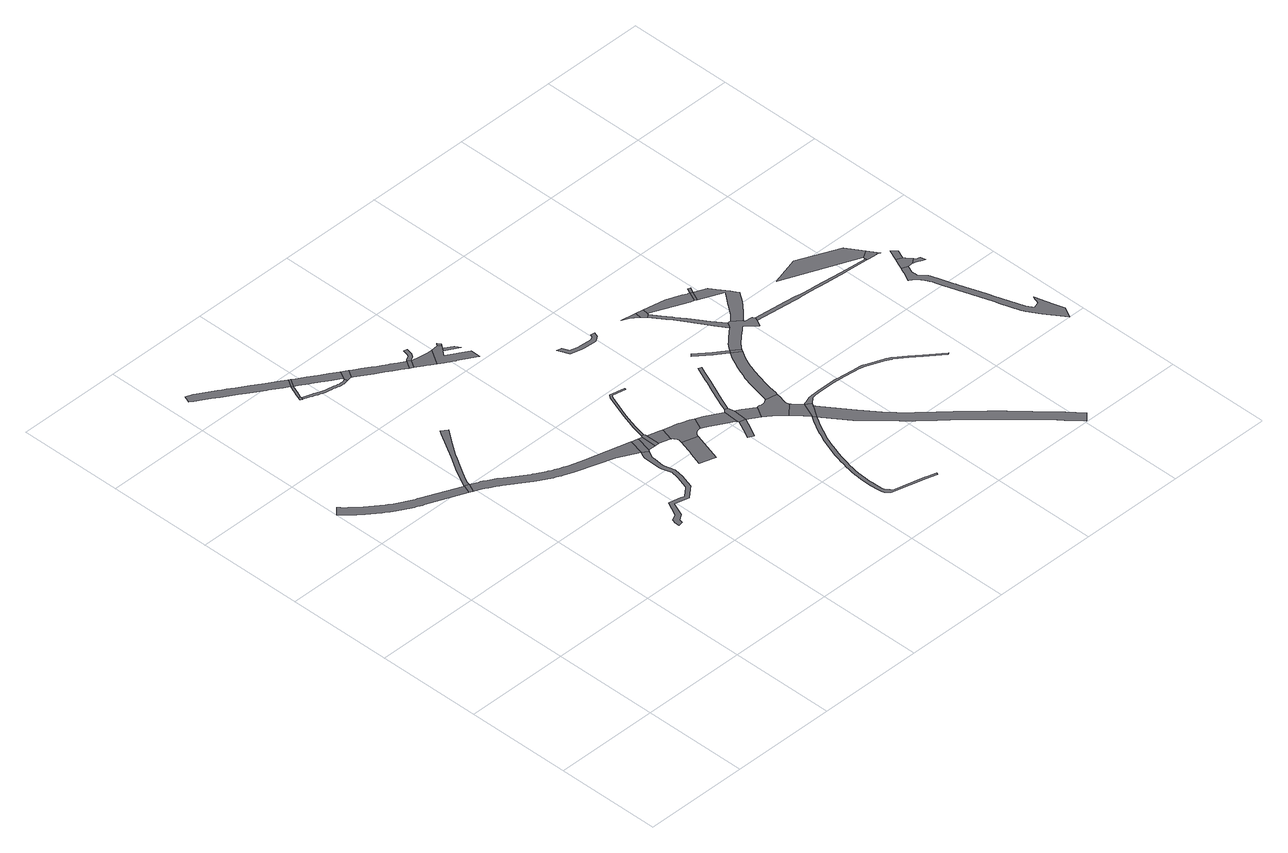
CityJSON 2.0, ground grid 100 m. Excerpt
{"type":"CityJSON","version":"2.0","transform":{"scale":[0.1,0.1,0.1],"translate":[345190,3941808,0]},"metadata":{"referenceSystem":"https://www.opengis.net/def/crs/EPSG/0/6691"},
"CityObjects":{
"road1":{"type":"Road","attributes":{"function":"3","RoadStructureAttribute.sectionType":"1"},"geometry":[{"type":"MultiSurface","lod":"1","boundaries":[[[0,1,2,3,4,5,6,7,8,9,10,11,12,13,14,15,16,17,18,19,20,21,22,23,24,25,26,27,28,29,30,31,32,33,34,35,36,37,38,39,40,41,42,43,44,45,46,47,48,49,50,51,52,53,54,55,56,57,58,59,60,61,62,63,64,65,66]]]}]},
"road2":{"type":"Road","geometry":[{"type":"MultiSurface","lod":"1","boundaries":[[[31,30,67,68]]]}]},
"road3":{"type":"Road","attributes":{"RoadStructureAttribute.sectionType":"1"},"geometry":[{"type":"MultiSurface","lod":"1","boundaries":[[[69,70,71,72,73,74,75,76,77,78,79,80,81,82,83,84,85,86,87,88,89,90,91,92,93,94]]]}]},
"road4":{"type":"Road","attributes":{"RoadStructureAttribute.sectionType":"1"},"geometry":[{"type":"MultiSurface","lod":"1","boundaries":[[[95,96,97,98,99,100,101,102,103,104,105,106,107,108,109,110,31,68]]]}]},
"road5":{"type":"Road","geometry":[{"type":"MultiSurface","lod":"1","boundaries":[[[111,112,113,114,115,116]]]}]},
"road6":{"type":"Road","geometry":[{"type":"MultiSurface","lod":"1","boundaries":[[[69,94,117,118]]]}]},
"road7":{"type":"Road","attributes":{"function":"3","RoadStructureAttribute.sectionType":"1"},"geometry":[{"type":"MultiSurface","lod":"1","boundaries":[[[67,119,120,121,122,123,124,125,126,127,128,129,130,131,132,133,134,135,136,137,138,139,140,141,142,143,144,145,146,147,148,149,150,151,152,153,154,155,156,157,158,159,160,161,162,163,164,165,166,167,168,169,170,171,172,173,174,175,176,177,178,179,180,181,182,68]]]}]},
"road8":{"type":"Road","attributes":{"RoadStructureAttribute.sectionType":"1"},"geometry":[{"type":"MultiSurface","lod":"1","boundaries":[[[183,184,185,186,187,188,189,190,191,192,193,194,195,196,197,198,199,200,201,202,203,204,205,206,207,208,209,210,211,212,213,214,215,216,217,218,219,220,221,222,223,224,225,226,227,228,229,230,116,115]]]}]},
"road9":{"type":"Road","attributes":{"function":"3","RoadStructureAttribute.sectionType":"1"},"geometry":[{"type":"MultiSurface","lod":"1","boundaries":[[[231,232,233,234,235,236,237,118,117,94,238,239,240,112,111,241,242,243,117,244,245,246,247,248,249,250,251]]]}]},
"road10":{"type":"Road","attributes":{"RoadStructureAttribute.sectionType":"1"},"geometry":[{"type":"MultiSurface","lod":"1","boundaries":[[[148,252,253,254,255,256,257,258,259,260,261,262,263,264,265,266,267,268,269,270,271,272,273,274,275,276,277,278,279,280,281,282,283,284,285,286]]]}]},
"road11":{"type":"Road","geometry":[{"type":"MultiSurface","lod":"1","boundaries":[[[231,251,287,288,289,290,206,205,291,292,293,294,295]]]}]},
"road12":{"type":"Road","attributes":{"function":"3","RoadStructureAttribute.sectionType":"1"},"geometry":[{"type":"MultiSurface","lod":"1","boundaries":[[[294,296,297,298,299,300,301,302,303,304,305,306,307,308,309,310,311,312,313,295]]]}]},
"road13":{"type":"Road","geometry":[{"type":"MultiSurface","lod":"1","boundaries":[[[149,148,286,314,315]]]}]},
"road14":{"type":"Road","geometry":[{"type":"MultiSurface","lod":"1","boundaries":[[[303,316,317,318,319,304]]]}]},
"road15":{"type":"Road","attributes":{"function":"3","RoadStructureAttribute.sectionType":"1"},"geometry":[{"type":"MultiSurface","lod":"1","boundaries":[[[314,320,321,322,315]]]}]},
"road16":{"type":"Road","geometry":[{"type":"MultiSurface","lod":"1","boundaries":[[[323,324,325,326,327,328,329,330,321,320]]]}]},
"road17":{"type":"Road","geometry":[{"type":"MultiSurface","lod":"1","boundaries":[[[317,331,332,333,334,335,336,337,338,339,340,341,342,343,318]]]}]},
"road18":{"type":"Road","attributes":{"function":"3","RoadStructureAttribute.sectionType":"1"},"geometry":[{"type":"MultiSurface","lod":"1","boundaries":[[[344,345,346,347,348,349,317,316,350,351,352,353,354,355]]]}]},
"road19":{"type":"Road","attributes":{"RoadStructureAttribute.sectionType":"1"},"geometry":[{"type":"MultiSurface","lod":"1","boundaries":[[[356,357,358,359,360,361,362]]]}]},
"road20":{"type":"Road","attributes":{"function":"3","RoadStructureAttribute.sectionType":"1"},"geometry":[{"type":"MultiSurface","lod":"1","boundaries":[[[363,364,365,366,324,323]]]}]},
"road21":{"type":"Road","geometry":[{"type":"MultiSurface","lod":"1","boundaries":[[[354,367,368,369,370,371,372,373,374,375,376,377,378,379,380,381,382,383,384,385,386,387,388,389,390,391,355]]]}]},
"road22":{"type":"Road","geometry":[{"type":"MultiSurface","lod":"1","boundaries":[[[392,393,394,395,396,397,398,399,400,401,402,403,404,405,406,407,408,409,410,411,412,413,414,415,416,417,418,419,420,421,422,423,424,425,426,427,428,429,430,365,364,431,432,433,434,435,436,437,438,439,440,441,356,362]]]}]},
"road23":{"type":"Road","attributes":{"RoadStructureAttribute.sectionType":"1"},"geometry":[{"type":"MultiSurface","lod":"1","boundaries":[[[442,443,444,445,446,447,448,449,450,451,452,453,329,328]]]}]},
"road24":{"type":"Road","geometry":[{"type":"MultiSurface","lod":"1","boundaries":[[[389,454,455,390]]]}]},
"road25":{"type":"Road","attributes":{"RoadStructureAttribute.sectionType":"1"},"geometry":[{"type":"MultiSurface","lod":"1","boundaries":[[[385,456,457,458,386]]]}]},
"road26":{"type":"Road","attributes":{"function":"3","RoadStructureAttribute.sectionType":"1"},"geometry":[{"type":"MultiSurface","lod":"1","boundaries":[[[459,415,414,460,461,462,463,464]]]}]},
"road27":{"type":"Road","geometry":[{"type":"MultiSurface","lod":"1","boundaries":[[[465,466,467,468,469,470,471]]]}]},
"road28":{"type":"Road","geometry":[{"type":"MultiSurface","lod":"1","boundaries":[[[470,472,473,474,464,463,471]]]}]},
"road29":{"type":"Road","attributes":{"RoadStructureAttribute.sectionType":"1"},"geometry":[{"type":"MultiSurface","lod":"1","boundaries":[[[475,476,477,478,479,480,481,482,483,484,485,486,487,488,489,490,491,492,493,494,495,496,497,498,499,500,501,502,503,504,505,506,507,508,509,510,511,512,513,514,515,516,517,518,519,520,521,522,523,524,525,526,527,528,529,530,531,532,533,534,535,536,537,538,539,540,541,542,543,544,545,546,547,548,549]]]}]},
"road30":{"type":"Road","attributes":{"function":"3","RoadStructureAttribute.sectionType":"1"},"geometry":[{"type":"MultiSurface","lod":"1","boundaries":[[[550,551,472,470,552]]]}]},
"road31":{"type":"Road","attributes":{"RoadStructureAttribute.sectionType":"1"},"geometry":[{"type":"MultiSurface","lod":"1","boundaries":[[[553,554,555,556,557,558,559,560,561,562,563,564,565,566,567,568,569,570,571,572,573,574]]]}]},
"road32":{"type":"Road","attributes":{"RoadStructureAttribute.sectionType":"1"},"geometry":[{"type":"MultiSurface","lod":"1","boundaries":[[[575,576,577,578,579,580,581,582,583,584,585,474,473]]]}]},
"road33":{"type":"Road","geometry":[{"type":"MultiSurface","lod":"1","boundaries":[[[586,587,588,589,590,591,592,593,594,595,596,597,598,599,600,601,602,603,604,605,606,607,550,552,608,609,610,611,612,613,614]]]}]},
"road34":{"type":"Road","attributes":{"function":"3","RoadStructureAttribute.sectionType":"1"},"geometry":[{"type":"MultiSurface","lod":"1","boundaries":[[[615,616,617,475,618,619,586,614]]]}]},
"road35":{"type":"Road","geometry":[{"type":"MultiSurface","lod":"1","boundaries":[[[618,475,549,620,621]]]}]},
"road36":{"type":"Road","attributes":{"RoadStructureAttribute.sectionType":"1"},"geometry":[{"type":"MultiSurface","lod":"1","boundaries":[[[622,623,624,625,626,627,628,629,630,631,632,633,634,635,636,637,638,639,640,641,642,643,644,645,646,647,648,649,650,651,652,653,654,655,656,657,658,659,660,661,662,663,664,665,666,667,668,669,670,671,672,673,593,592]]]}]},
"road37":{"type":"Road","attributes":{"RoadStructureAttribute.sectionType":"1"},"geometry":[{"type":"MultiSurface","lod":"1","boundaries":[[[674,675,676,677,678,642]]]}]},
"road38":{"type":"Road","attributes":{"RoadStructureAttribute.sectionType":"1"},"geometry":[{"type":"MultiSurface","lod":"1","boundaries":[[[679,680,681,682,683,684]]]}]},
"road39":{"type":"Road","geometry":[{"type":"MultiSurface","lod":"1","boundaries":[[[641,685,686,674,642]]]}]},
"road40":{"type":"Road","geometry":[{"type":"MultiSurface","lod":"1","boundaries":[[[684,683,687,688,689,690,691,692,693]]]}]},
"road41":{"type":"Road","attributes":{"function":"3","RoadStructureAttribute.sectionType":"1"},"geometry":[{"type":"MultiSurface","lod":"1","boundaries":[[[694,695,696,697,698,699,700,701,702,703,704,705,706,707,708,709,710,711,712,713,714,715,716,717,718,719,720,721,722,723,724,725,726,727,728,729,730,620,549,731,732,733,734,735,736,737,738,739,740,741,742,743,744,745,746,747,748,749,750,751,752,753,754,755,756,757,758,759,760,761,762,763,764,765,766]]]}]},
"road42":{"type":"Road","attributes":{"RoadStructureAttribute.sectionType":"1"},"geometry":[{"type":"MultiSurface","lod":"1","boundaries":[[[767,768,769,770,771,772,773,774,775,776,777,778,779,780,690,689]]]}]},
"road43":{"type":"Road","geometry":[{"type":"MultiSurface","lod":"1","boundaries":[[[781,774,773,772,782,783,784,785,786,787,788,789,790,791,792,793,794,674,686,795,796,797,798,799,800,801,802,803,804,805,806,807,808,809,810,811,812,813,814,815]]]}]},
"road44":{"type":"Road","attributes":{"RoadStructureAttribute.sectionType":"1"},"geometry":[{"type":"MultiSurface","lod":"1","boundaries":[[[621,816,817,818,819,820,821,822,823,824,825,826,827,828,829,830,831,832,833,834,835,836,837,838,839,840,841,842,843,844,845,846,847,848,849,850,851,852,853,854,855,856,857,858,859,860,861,862,863,864,865,866,867,868,869,870,871,872,873,874,875,876,877,878,879,880,881,882,883,884,885,886,887,888,889,890,891,892,893,894,895,896,897,898,899,900,901,902,903,904,905,618]]]}]},
"road45":{"type":"Road","attributes":{"function":"3","RoadStructureAttribute.sectionType":"1"},"geometry":[{"type":"MultiSurface","lod":"1","boundaries":[[[692,906,907,908,909,910,911,912,913,693]]]}]},
"road46":{"type":"Road","geometry":[{"type":"MultiSurface","lod":"1","boundaries":[[[907,914,915,916,917,908]]]}]},
"road47":{"type":"Road","attributes":{"RoadStructureAttribute.sectionType":"1"},"geometry":[{"type":"MultiSurface","lod":"1","boundaries":[[[918,919,920,917,916]]]}]},
"road48":{"type":"Road","attributes":{"RoadStructureAttribute.sectionType":"1"},"geometry":[{"type":"MultiSurface","lod":"1","boundaries":[[[921,922,923,924,925,926,927,928,929,930,931,932,933,934,935,916,915,936,937,938,939,940,941,942,943,944,945,946,947,948,781,815]]]}]},
"road49":{"type":"Road","attributes":{"RoadStructureAttribute.sectionType":"1"},"geometry":[{"type":"MultiSurface","lod":"1","boundaries":[[[949,950,951,952,953,954,955,812,811,956,957,958,959,960,961,962,963,964]]]}]},
"road50":{"type":"Road","attributes":{"function":"3","RoadStructureAttribute.sectionType":"1"},"geometry":[{"type":"MultiSurface","lod":"1","boundaries":[[[965,966,967,968,969,970,971]]]}]},
"road51":{"type":"Road","attributes":{"RoadStructureAttribute.sectionType":"1"},"geometry":[{"type":"MultiSurface","lod":"1","boundaries":[[[972,973,974,975,976,977,978,979,980,981,982,983,984,985,986,987,988,989,990,991,992,993,994,995,996,997,998,999,1000,1001,1002,1003,1004,1005,1006,1007,1008,1009,1010,1011,1012,1013,1014,1015,1016,1017,1018,1019,1020,1021,1022,1023,1024,1025]]]}]},
"road52":{"type":"Road","geometry":[{"type":"MultiSurface","lod":"1","boundaries":[[[1026,1027,1028,1029,965,971,949,964]]]}]},
"road53":{"type":"Road","geometry":[{"type":"MultiSurface","lod":"1","boundaries":[[[1030,1031,1032,1033,1034,1035,972,1025,1036]]]}]},
"road54":{"type":"Road","attributes":{"RoadStructureAttribute.sectionType":"1"},"geometry":[{"type":"MultiSurface","lod":"1","boundaries":[[[1037,1038,1033,1032]]]}]},
"road55":{"type":"Road","attributes":{"RoadStructureAttribute.sectionType":"1"},"geometry":[{"type":"MultiSurface","lod":"1","boundaries":[[[1039,1040,1041,1042,1043,1030,1036]]]}]}
},
"vertices":[
[23,3486,0],[46,3461,0],[69,3437,0],[93,3414,0],[117,3391,0],[142,3369,0],[168,3347,0],[186,3333,0],[202,3319,0],[203,3318,0],[221,3304,0],[239,3290,0],[258,3277,0],[276,3263,0],[294,3250,0],[313,3236,0],[331,3223,0],[350,3210,0],[370,3197,0],[389,3185,0],[408,3174,0],[428,3163,0],[447,3152,0],[467,3142,0],[487,3132,0],[507,3122,0],[528,3113,0],[549,3104,0],[569,3096,0],[589,3089,0],[938,2939,0],[974,3021,0],[966,3024,0],[622,3172,0],[602,3180,0],[583,3187,0],[564,3195,0],[545,3204,0],[526,3213,0],[508,3222,0],[493,3230,0],[490,3231,0],[472,3241,0],[454,3252,0],[436,3262,0],[419,3273,0],[401,3285,0],[383,3297,0],[365,3310,0],[347,3323,0],[329,3336,0],[312,3349,0],[294,3362,0],[277,3375,0],[259,3389,0],[242,3403,0],[237,3407,0],[225,3416,0],[201,3437,0],[178,3458,0],[155,3479,0],[133,3501,0],[111,3523,0],[107,3527,0],[90,3546,0],[69,3570,0],[4,3507,0],
[975,2923,0],[1011,3006,0],
[931,4944,0],[878,4978,0],[774,5045,0],[671,5111,0],[567,5178,0],[505,5218,0],[473,5238,0],[442,5258,0],[379,5298,0],[316,5338,0],[273,5365,0],[203,5391,0],[178,5324,0],[214,5302,0],[271,5266,0],[334,5226,0],[396,5187,0],[398,5185,0],[459,5146,0],[521,5106,0],[577,5070,0],[625,5040,0],[718,4980,0],[728,4973,0],[832,4906,0],[885,4872,0],
[1023,3035,0],[1038,3067,0],[1057,3102,0],[1097,3171,0],[1189,3324,0],[1202,3345,0],[1277,3452,0],[1376,3587,0],[1383,3596,0],[1326,3635,0],[1305,3600,0],[1155,3344,0],[1062,3191,0],[1022,3121,0],[1003,3085,0],[987,3052,0],
[846,4728,0],[827,4736,0],[824,4727,0],[819,4702,0],[840,4695,0],[849,4719,0],
[902,4861,0],[948,4933,0],
[1014,2906,0],[1030,2899,0],[1046,2891,0],[1062,2883,0],[1079,2874,0],[1094,2865,0],[1110,2857,0],[1126,2848,0],[1142,2838,0],[1157,2829,0],[1172,2819,0],[1187,2809,0],[1402,2661,0],[1422,2649,0],[1441,2636,0],[1461,2624,0],[1481,2613,0],[1502,2602,0],[1521,2591,0],[1522,2591,0],[1543,2580,0],[1564,2570,0],[1585,2561,0],[1606,2551,0],[1627,2543,0],[1701,2513,0],[1918,2443,0],[2067,2396,0],[2257,2294,0],[2258,2293,0],[2296,2443,0],[2293,2444,0],[1874,2552,0],[1731,2598,0],[1696,2612,0],[1661,2626,0],[1641,2634,0],[1622,2643,0],[1603,2652,0],[1602,2652,0],[1583,2661,0],[1573,2666,0],[1563,2671,0],[1544,2681,0],[1526,2691,0],[1507,2702,0],[1488,2713,0],[1470,2724,0],[1459,2732,0],[1452,2736,0],[1237,2884,0],[1221,2895,0],[1212,2901,0],[1205,2905,0],[1188,2915,0],[1172,2925,0],[1155,2935,0],[1138,2944,0],[1130,2949,0],[1121,2954,0],[1104,2963,0],[1086,2971,0],[1069,2980,0],[1051,2988,0],
[845,4693,0],[871,4684,0],[896,4674,0],[921,4665,0],[941,4657,0],[962,4648,0],[965,4646,0],[983,4639,0],[997,4634,0],[1005,4631,0],[1031,4623,0],[1057,4618,0],[1083,4613,0],[1108,4608,0],[1124,4603,0],[1142,4599,0],[1161,4595,0],[1180,4592,0],[1193,4591,0],[1206,4591,0],[1215,4591,0],[1250,4597,0],[1255,4598,0],[1248,4625,0],[1243,4623,0],[1240,4622,0],[1235,4620,0],[1229,4618,0],[1217,4616,0],[1206,4616,0],[1194,4616,0],[1182,4617,0],[1165,4619,0],[1148,4623,0],[1130,4628,0],[1113,4632,0],[1088,4637,0],[1062,4642,0],[1037,4648,0],[1012,4655,0],[992,4662,0],[980,4667,0],[971,4671,0],[951,4680,0],[931,4688,0],[905,4698,0],[879,4708,0],[853,4717,0],
[1292,4714,0],[1289,4716,0],[1266,4731,0],[1214,4764,0],[1137,4813,0],[1059,4862,0],[982,4912,0],[865,4824,0],[853,4798,0],[842,4771,0],[860,4762,0],[872,4789,0],[883,4817,0],[936,4840,0],[1013,4790,0],[1026,4782,0],[1091,4741,0],[1121,4722,0],[1169,4692,0],[1246,4643,0],[1253,4638,0],
[2243,2272,0],[2228,2235,0],[2227,2220,0],[2226,2160,0],[2223,2064,0],[2226,2037,0],[2254,1946,0],[2241,1869,0],[2201,1743,0],[2190,1735,0],[2110,1668,0],[2079,1676,0],[2017,1691,0],[1963,1703,0],[1892,1561,0],[1835,1531,0],[1820,1492,0],[1823,1451,0],[1863,1455,0],[1872,1492,0],[1927,1529,0],[1929,1530,0],[1984,1659,0],[2120,1627,0],[2158,1659,0],[2160,1660,0],[2233,1721,0],[2278,1860,0],[2293,1948,0],[2263,2045,0],[2262,2065,0],[2272,2159,0],[2274,2186,0],[2283,2206,0],[2308,2257,0],
[1253,4636,0],[1253,4632,0],[1252,4629,0],[1249,4626,0],[1284,4605,0],[1291,4606,0],[1298,4607,0],[1304,4606,0],[1349,4678,0],
[1319,4596,0],[1392,4550,0],[1465,4504,0],[1538,4457,0],[1593,4422,0],[1649,4388,0],[1705,4353,0],[1707,4351,0],[1753,4423,0],[1750,4425,0],[1694,4460,0],[1638,4495,0],[1628,4501,0],[1583,4529,0],[1546,4553,0],[1510,4575,0],[1437,4622,0],[1365,4668,0],
[2320,2271,0],[2360,2427,0],
[1738,4332,0],[1783,4404,0],[1760,4430,0],[1754,4424,0],
[2395,2270,0],[2396,2417,0],[2394,2418,0],
[2433,2270,0],[2435,2407,0],[2434,2409,0],[2433,2414,0],[2432,2422,0],[2428,2431,0],[2408,2435,0],[2408,2433,0],
[1785,4406,0],[1790,4410,0],[1826,4429,0],[1826,4430,0],[1833,4438,0],[1849,4461,0],[1862,4524,0],[1828,4531,0],[1816,4475,0],[1802,4456,0],[1796,4453,0],[1782,4446,0],[1769,4439,0],
[1983,4376,0],[1976,4376,0],[1962,4377,0],[1948,4378,0],[1875,4384,0],[1792,4399,0],[1760,4318,0],[1808,4288,0],[1828,4275,0],[1856,4257,0],[1900,4229,0],[1992,4375,0],
[2570,2148,0],[2526,1992,0],[2520,1993,0],[2483,1867,0],[2604,1830,0],[2632,1821,0],[2717,2106,0],
[2442,2270,0],[2541,2242,0],[2576,2367,0],[2552,2374,0],
[1904,4227,0],[1952,4197,0],[1968,4187,0],[1995,4171,0],[2024,4153,0],[2037,4145,0],[2042,4143,0],[2080,4120,0],[2123,4096,0],[2180,4064,0],[2206,4050,0],[2210,4144,0],[2165,4170,0],[2122,4194,0],[2081,4218,0],[2039,4244,0],[2012,4260,0],[2050,4308,0],[2053,4306,0],[2068,4331,0],[2075,4340,0],[2076,4341,0],[2091,4360,0],[2063,4381,0],[1993,4375,0],
[2718,2111,0],[2719,2114,0],[2719,2117,0],[2720,2120,0],[2722,2122,0],[2723,2125,0],[2724,2127,0],[2726,2130,0],[2727,2131,0],[2728,2132,0],[2729,2134,0],[2732,2138,0],[2737,2143,0],[2741,2147,0],[2745,2150,0],[2750,2153,0],[2755,2156,0],[2760,2158,0],[2765,2159,0],[2770,2160,0],[2775,2161,0],[2781,2161,0],[2796,2160,0],[2852,2277,0],[2835,2285,0],[2824,2289,0],[2813,2294,0],[2801,2298,0],[2790,2302,0],[2779,2306,0],[2767,2311,0],[2756,2315,0],[2745,2318,0],[2744,2319,0],[2733,2322,0],[2722,2326,0],[2710,2330,0],[2709,2330,0],[2635,2351,0],[2547,2238,0],[2552,2234,0],[2557,2229,0],[2561,2224,0],[2565,2219,0],[2569,2214,0],[2572,2208,0],[2575,2202,0],[2577,2196,0],[2579,2189,0],[2580,2183,0],
[2454,2551,0],[2500,2702,0],[2587,2933,0],[2598,2949,0],[2728,2923,0],[2732,2942,0],[2589,2971,0],[2569,2943,0],[2569,2942,0],[2482,2708,0],[2445,2589,0],[2434,2556,0],
[2102,4374,0],[2083,4407,0],
[2181,4229,0],[2152,4281,0],[2081,4324,0],
[2923,2243,0],[2863,2128,0],[2963,2071,0],[3035,2030,0],[3068,2011,0],[3076,2156,0],
[3030,1899,0],[2984,1811,0],[3032,1789,0],[3067,1848,0],[3087,1885,0],[3131,1975,0],[3073,1992,0],
[3144,2118,0],[3129,2174,0],[3101,2184,0],
[3528,1622,0],[3509,1590,0],[3490,1559,0],[3471,1528,0],[3454,1496,0],[3431,1452,0],[3409,1407,0],[3389,1362,0],[3369,1316,0],[3350,1265,0],[3332,1214,0],[3316,1162,0],[3301,1109,0],[3290,1071,0],[3281,1032,0],[3272,993,0],[3264,954,0],[3258,916,0],[3258,915,0],[3252,876,0],[3248,836,0],[3245,797,0],[3243,764,0],[3243,731,0],[3243,698,0],[3245,665,0],[3246,636,0],[3248,607,0],[3252,579,0],[3262,553,0],[3270,543,0],[3278,533,0],[3288,524,0],[3297,514,0],[3620,433,0],[3718,404,0],[3724,423,0],[3654,444,0],[3625,452,0],[3424,503,0],[3344,523,0],[3334,525,0],[3313,548,0],[3304,557,0],[3297,565,0],[3293,570,0],[3290,577,0],[3286,588,0],[3282,610,0],[3281,638,0],[3280,667,0],[3278,699,0],[3278,731,0],[3278,763,0],[3280,795,0],[3283,833,0],[3287,871,0],[3292,909,0],[3299,947,0],[3306,986,0],[3315,1024,0],[3324,1062,0],[3335,1100,0],[3349,1151,0],[3366,1203,0],[3383,1253,0],[3402,1303,0],[3421,1348,0],[3441,1392,0],[3462,1436,0],[3484,1479,0],[3502,1510,0],[3520,1541,0],[3539,1572,0],[3552,1593,0],
[3305,2016,0],[3198,2087,0],[3238,1909,0],
[2734,3647,0],[2687,3655,0],[2701,3623,0],[2733,3551,0],[2792,3533,0],[2834,3521,0],[2865,3518,0],[2988,3510,0],[3020,3531,0],[3039,3543,0],[3048,3565,0],[3058,3590,0],[3018,3597,0],[3007,3571,0],[3007,3569,0],[2978,3551,0],[2972,3551,0],[2869,3558,0],[2841,3560,0],[2832,3563,0],[2762,3584,0],[2748,3615,0],
[3151,2231,0],[3160,2252,0],[3176,2288,0],[3271,2506,0],[3318,2616,0],[3346,2680,0],[3318,2692,0],[3258,2552,0],[3244,2518,0],[3199,2416,0],[3123,2243,0],
[3511,1862,0],[3506,1875,0],[3504,1888,0],[3505,1905,0],[3509,1921,0],[3525,1983,0],[3530,2011,0],[3416,2034,0],[3414,2033,0],[3411,2031,0],[3405,2026,0],[3397,2021,0],[3390,2018,0],[3382,2015,0],[3374,2013,0],[3366,2012,0],[3357,2012,0],[3349,2013,0],[3341,2014,0],[3333,2017,0],[3325,2020,0],[3311,2016,0],[3242,1906,0],[3275,1884,0],[3292,1871,0],[3312,1855,0],[3351,1821,0],[3380,1794,0],[3407,1765,0],
[3415,1756,0],[3424,1746,0],[3486,1676,0],[3590,1769,0],[3519,1850,0],
[3628,1707,0],[3643,1732,0],
[3536,2037,0],[3545,2086,0],[3550,2114,0],[3556,2143,0],[3562,2171,0],[3568,2199,0],[3575,2227,0],[3582,2255,0],[3590,2283,0],[3598,2311,0],[3606,2339,0],[3615,2366,0],[3625,2398,0],[3632,2415,0],[3648,2452,0],[3661,2481,0],[3676,2510,0],[3690,2538,0],[3706,2565,0],[3718,2584,0],[3635,2640,0],[3621,2617,0],[3603,2587,0],[3588,2559,0],[3586,2555,0],[3571,2524,0],[3557,2493,0],[3540,2454,0],[3523,2415,0],[3509,2375,0],[3495,2335,0],[3485,2304,0],[3476,2273,0],[3474,2264,0],[3468,2242,0],[3460,2212,0],[3453,2179,0],[3446,2146,0],[3446,2145,0],[3442,2127,0],[3433,2087,0],[3428,2063,0],[3427,2061,0],[3427,2058,0],[3426,2055,0],[3425,2052,0],[3424,2049,0],[3423,2047,0],[3422,2044,0],[3420,2042,0],[3419,2039,0],[3417,2037,0],
[3652,2665,0],[3539,2743,0],[3408,2856,0],[3389,2834,0],[3521,2720,0],
[3312,3545,0],[3378,3517,0],[3388,3509,0],[3410,3493,0],[3446,3462,0],[3456,3520,0],
[3719,2585,0],[3732,2605,0],
[3476,3433,0],[3477,3432,0],[3486,3419,0],[3516,3441,0],[3518,3450,0],[3521,3456,0],[3530,3507,0],
[4979,207,0],[4939,252,0],[4662,551,0],[4635,579,0],[4608,607,0],[4581,634,0],[4580,635,0],[4554,661,0],[4526,689,0],[4499,716,0],[4477,738,0],[4472,743,0],[4445,770,0],[4417,797,0],[4399,815,0],[4390,824,0],[4362,851,0],[4336,875,0],[4331,880,0],[4311,898,0],[4286,922,0],[4261,945,0],[4236,969,0],[4211,992,0],[4186,1016,0],[4176,1026,0],[4161,1040,0],[4137,1064,0],[4112,1087,0],[4088,1111,0],[4032,1173,0],[3989,1221,0],[3929,1300,0],[3833,1422,0],[3660,1666,0],[3637,1694,0],[3630,1703,0],[3556,1588,0],[3573,1563,0],[3722,1353,0],[3979,1082,0],[4016,1041,0],[4042,1016,0],[4067,992,0],[4092,968,0],[4102,958,0],[4117,944,0],[4142,920,0],[4167,896,0],[4193,872,0],[4218,849,0],[4243,825,0],[4268,802,0],[4287,785,0],[4293,779,0],[4320,753,0],[4347,726,0],[4374,699,0],[4402,672,0],[4429,645,0],[4456,618,0],[4483,591,0],[4509,564,0],[4536,537,0],[4563,509,0],[4589,482,0],[4628,440,0],[4741,319,0],[4866,184,0],[4904,141,0],[4971,66,0],[5022,8,0],[5093,79,0],
[3574,3296,0],[3609,3247,0],[3627,3224,0],[3744,3032,0],[3786,2964,0],[3853,2857,0],[3863,2874,0],[3885,2911,0],[3804,3025,0],[3767,3078,0],[3698,3185,0],[3638,3269,0],[3628,3283,0],[3573,3356,0],
[3913,2908,0],[3845,2850,0],[3842,2848,0],[3822,2831,0],[3792,2806,0],[3779,2796,0],[3766,2785,0],[3748,2769,0],[3746,2766,0],[3726,2748,0],[3721,2743,0],[3705,2729,0],[3685,2707,0],[3667,2685,0],[3746,2624,0],[3760,2641,0],[3764,2646,0],[3776,2658,0],[3794,2675,0],[3813,2693,0],[3817,2696,0],[3834,2712,0],[3842,2718,0],[3877,2747,0],[3899,2765,0],[3900,2766,0],[3921,2783,0],[3938,2796,0],[4038,2704,0],[4040,2707,0],[4072,2762,0],[4086,2799,0],[4069,2817,0],[3994,2825,0],[3994,2846,0],
[3695,1777,0],[3739,1787,0],[3755,1787,0],[3804,1789,0],[3818,1789,0],[3953,1789,0],[3958,1789,0],[3963,1788,0],[3967,1788,0],[3972,1788,0],[3977,1788,0],[3982,1787,0],[3986,1787,0],[3991,1787,0],[3996,1786,0],[4001,1786,0],[4005,1785,0],[4220,1761,0],[4224,1761,0],[4229,1760,0],[4233,1759,0],[4237,1759,0],[4242,1758,0],[4246,1757,0],[4251,1755,0],[4255,1754,0],[4259,1753,0],[4263,1751,0],[4267,1750,0],[4440,1679,0],[4444,1677,0],[4448,1675,0],[4453,1672,0],[4454,1671,0],[4457,1670,0],[4461,1668,0],[4465,1666,0],[4470,1663,0],[4474,1661,0],[4478,1658,0],[4482,1656,0],[4485,1654,0],[4589,1576,0],[4681,1500,0],[4835,1373,0],[4851,1385,0],[4694,1515,0],[4601,1592,0],[4497,1670,0],[4492,1673,0],[4488,1675,0],[4484,1678,0],[4480,1681,0],[4475,1683,0],[4471,1685,0],[4466,1688,0],[4462,1690,0],[4458,1692,0],[4453,1695,0],[4449,1697,0],[4443,1699,0],[4275,1769,0],[4270,1770,0],[4265,1772,0],[4261,1773,0],[4256,1775,0],[4251,1776,0],[4246,1777,0],[4242,1778,0],[4237,1779,0],[4232,1780,0],[4227,1781,0],[4222,1781,0],[4008,1805,0],[4003,1806,0],[3998,1806,0],[3993,1807,0],[3988,1807,0],[3983,1807,0],[3978,1808,0],[3973,1808,0],[3968,1808,0],[3964,1808,0],[3959,1809,0],[3954,1809,0],[3818,1809,0],[3715,1806,0],[3679,1802,0],[3625,1782,0],[3602,1774,0],
[3866,3308,0],[3898,3295,0],[3937,3387,0],[3924,3392,0],[3920,3394,0],[3879,3412,0],[3812,3440,0],[3744,3469,0],
[3914,3288,0],[3921,3285,0],[3961,3377,0],[3939,3389,0],
[3989,3426,0],[3963,3431,0],[3939,3390,0],
[4013,2862,0],[4034,2882,0],[4058,2906,0],[4081,2930,0],[4104,2955,0],[4122,2975,0],[4126,2980,0],[4150,3008,0],[4172,3036,0],[4193,3064,0],[4224,3105,0],[4205,3134,0],[4181,3172,0],[4118,3269,0],[4083,3324,0],[4144,3189,0],[4134,3176,0],[4102,3134,0],[4081,3106,0],[4060,3080,0],[4047,3064,0],[4032,3043,0],[3972,2961,0],[3966,2955,0],[3965,2954,0],[3947,2937,0],[3945,2936,0],[3924,2917,0],
[5221,2671,0],[4966,2697,0],[4704,2723,0],[4651,2728,0],[4551,2738,0],[4498,2754,0],[4402,2765,0],[4461,2720,0],[4491,2717,0],[4548,2715,0],[4680,2702,0],[4734,2697,0],[4990,2671,0],[4991,2677,0],[4996,2676,0],[5219,2654,0],
[5294,2740,0],[5196,2896,0],[4804,3066,0],[4531,2991,0],[4528,2990,0],[4539,2985,0],[5222,2695,0],
[5337,2384,0],[5331,2372,0],[5316,2337,0],[5312,2330,0],[5288,2280,0],[5268,2239,0],[5269,2238,0],[5322,2201,0],[5348,2171,0],[5350,2168,0],[5352,2165,0],[5357,2159,0],[5361,2153,0],[5365,2146,0],[5369,2139,0],[5372,2133,0],[5376,2126,0],[5379,2119,0],[5382,2112,0],[5385,2105,0],[5388,2098,0],[5406,2041,0],[5420,2000,0],[5562,1566,0],[5576,1522,0],[5637,1335,0],[5648,1300,0],[5720,1185,0],[5848,1000,0],[5901,1100,0],[5871,1205,0],[5822,1376,0],[5811,1350,0],[5810,1348,0],[5804,1328,0],[5798,1311,0],[5808,1307,0],[5736,1284,0],[5696,1348,0],[5629,1555,0],[5622,1577,0],[5619,1584,0],[5588,1679,0],[5511,1916,0],[5504,1937,0],[5496,1959,0],[5458,2075,0],[5433,2153,0],[5427,2172,0],[5367,2240,0],[5365,2263,0],[5365,2266,0],[5362,2293,0],[5392,2360,0],
[5237,2652,0],[5322,2645,0],[5325,2651,0],[5359,2637,0],
[5490,2402,0],[5451,2453,0],[5439,2467,0],[5385,2492,0],[5358,2432,0],[5343,2398,0],[5444,2366,0],
[5477,2552,0],[5432,2598,0],
[5476,2353,0],[5526,2331,0],[5551,2320,0],[5537,2370,0],[5505,2383,0]
]}
